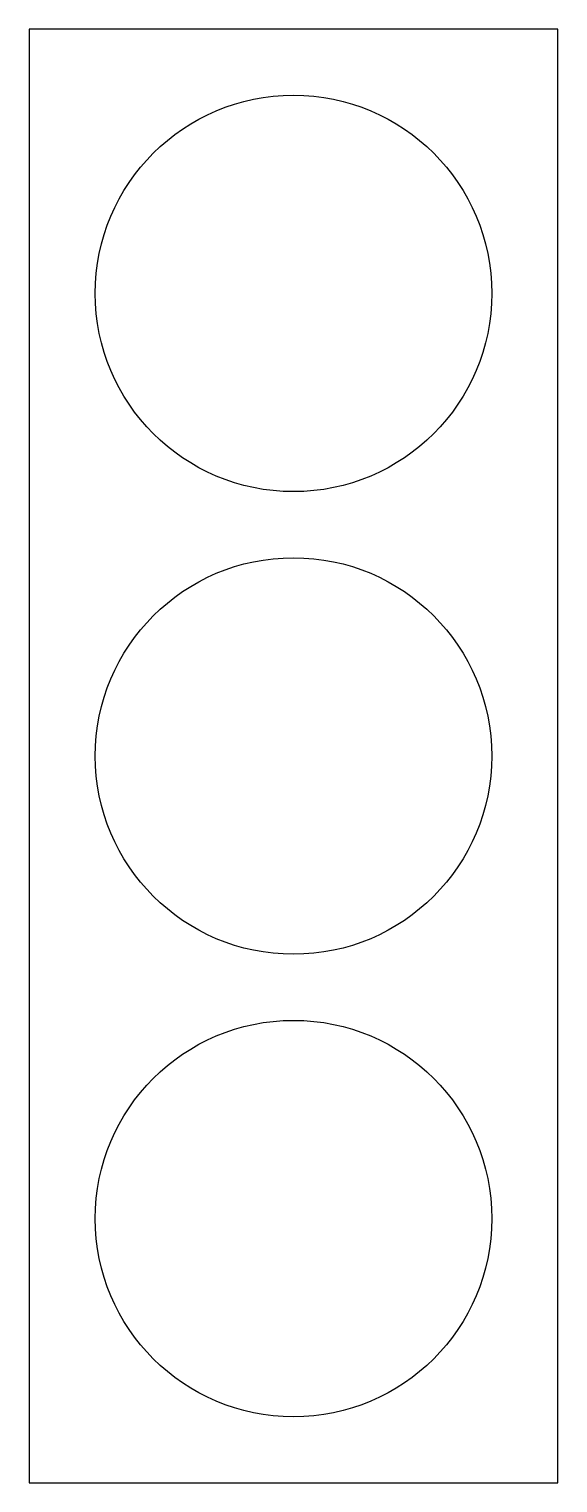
# Model space of a CAD drawing. Header units: inches. Extents: x -1 to 1, y 0 to 5.5.
import ezdxf

# ---------------------------------------------------------------- set-up
doc = ezdxf.new("R2010")
doc.units = ezdxf.units.IN
doc.header["$LTSCALE"] = 0.5
doc.header["$MEASUREMENT"] = 0

msp = doc.modelspace()

# ---------------------------------------------------------------- linework, layer by layer
msp.add_lwpolyline([(-1, 0), (1, 0), (1, 5.5), (-1, 5.5)], close=True)
for centre in [(0, 4.5), (0, 2.75), (0, 1)]:
    msp.add_circle(centre, 0.75)

doc.saveas('drawing.dxf')
